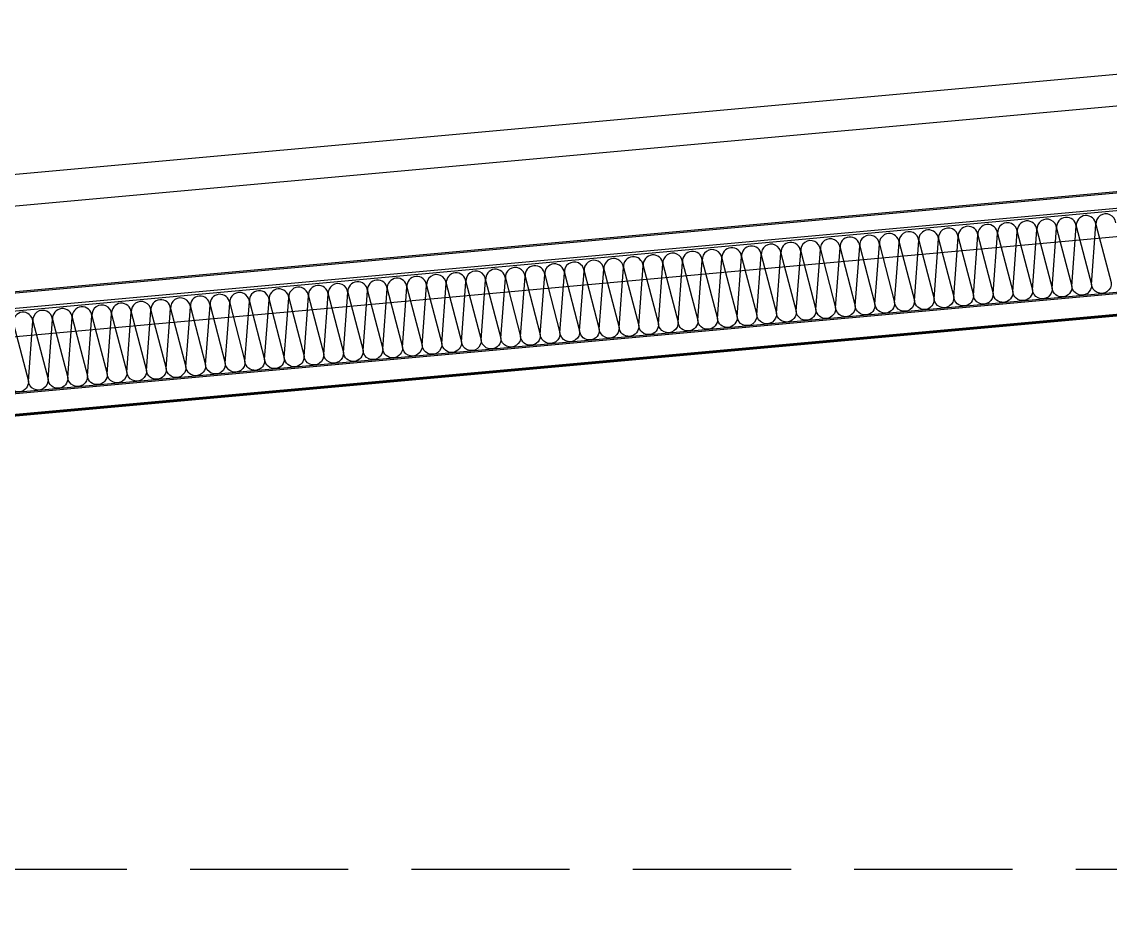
# Model space of a CAD drawing. Extents: x 220580 to 2027826, y -309201 to 71987.
# Drawn here: x 343544 to 344232, y -153209 to -152643 of the extents above; entities that cross this region are included whole.
import ezdxf
from ezdxf.xclip import XClip

# ---------------------------------------------------------------- set-up
doc = ezdxf.new("R2010")
doc.units = 0
doc.linetypes.add('DASH', pattern=[0.35, 0.25, -0.1])
doc.linetypes.add('ZN-DOT', pattern=[0.25, 0, -0.25])
for name, color, linetype in [('!ZN6-层高线-8', 8, 'ZN-DOT'), ('AS-COLN', 6, 'Continuous'), ('BWM', 8, 'Continuous'), ('SEAMLOK75 - SHEET', 6, 'Continuous')]:
    doc.layers.add(name, color=color, linetype=linetype)

# ---------------------------------------------------------------- blocks, each defined once
blk = doc.blocks.new('20250829153746')
at = {"color": 1, "ltscale": 50}
for p, q in [((254.17, 12651.27), (-4312.83, 12236.09)), ((254.17, 12649.77), (-4312.82, 12234.58))]:
    blk.add_line(p, q, dxfattribs=at)
at = {"color": 4, "ltscale": 50}
for p, q in [((-4287.32, 12185.59), (254.14, 12598.45)), ((-4287.32, 12184.79), (254.14, 12597.65)), ((-4287.18, 12171.35), (254.13, 12584.19)), ((-4287.17, 12170.54), (254.13, 12583.39))]:
    blk.add_line(p, q, dxfattribs=at)
at = {"color": 2, "ltscale": 50}
blk.add_line((-4287.18, 12171.65), (254.13, 12584.49), dxfattribs=at)
at = {"layer": 'AS-COLN'}
blk.add_line((-4396.88, 12210.78), (203, 12628.95), dxfattribs=at)
at = {"layer": 'BWM'}
blk.add_lwpolyline([(-111.01, 12609.17, 1), (-123.46, 12608.04), (-113.84, 12571.28, -1), (-126.29, 12570.14), (-123.46, 12608.04, 1), (-135.91, 12606.91), (-126.29, 12570.14, -1), (-138.73, 12569.01), (-135.91, 12606.91, 1), (-148.36, 12605.77), (-138.73, 12569.01, -1), (-151.18, 12567.88), (-148.36, 12605.77, 1), (-160.8, 12604.64), (-151.18, 12567.88, -1), (-163.63, 12566.75), (-160.8, 12604.64, 1), (-173.25, 12603.51), (-163.63, 12566.75, -1), (-176.08, 12565.62), (-173.25, 12603.51, 1), (-185.7, 12602.38), (-176.08, 12565.62, -1), (-188.53, 12564.48), (-185.7, 12602.38, 1), (-198.15, 12601.25), (-188.53, 12564.48, -1), (-200.98, 12563.35), (-198.15, 12601.25, 1), (-210.6, 12600.12), (-200.98, 12563.35, -1), (-213.43, 12562.22), (-210.6, 12600.12, 1), (-223.05, 12598.98), (-213.43, 12562.22, -1), (-225.88, 12561.09), (-223.05, 12598.98, 1), (-235.5, 12597.85), (-225.88, 12561.09, -1), (-238.32, 12559.96), (-235.5, 12597.85, 1), (-247.94, 12596.72), (-238.32, 12559.96, -1), (-250.77, 12558.83), (-247.94, 12596.72, 1), (-260.39, 12595.59), (-250.77, 12558.83, -1), (-263.22, 12557.69), (-260.39, 12595.59, 1), (-272.84, 12594.46), (-263.22, 12557.69, -1), (-275.67, 12556.56), (-272.84, 12594.46, 1), (-285.29, 12593.33), (-275.67, 12556.56, -1), (-288.12, 12555.43), (-285.29, 12593.33, 1), (-297.74, 12592.19), (-288.12, 12555.43, -1), (-300.57, 12554.3), (-297.74, 12592.19, 1), (-310.19, 12591.06), (-300.57, 12554.3, -1), (-313.02, 12553.17), (-310.19, 12591.06, 1), (-322.64, 12589.93), (-313.02, 12553.17, -1), (-325.46, 12552.04), (-322.64, 12589.93, 1), (-335.09, 12588.8), (-325.46, 12552.04, -1), (-337.91, 12550.9), (-335.09, 12588.8, 1), (-347.53, 12587.67), (-337.91, 12550.9, -1), (-350.36, 12549.77), (-347.53, 12587.67, 1), (-359.98, 12586.54), (-350.36, 12549.77, -1), (-362.81, 12548.64), (-359.98, 12586.54, 1), (-372.43, 12585.4), (-362.81, 12548.64, -1), (-375.26, 12547.51), (-372.43, 12585.4, 1), (-384.88, 12584.27), (-375.26, 12547.51, -1), (-387.71, 12546.38), (-384.88, 12584.27, 1), (-397.33, 12583.14), (-387.71, 12546.38, -1), (-400.16, 12545.25), (-397.33, 12583.14, 1), (-409.78, 12582.01), (-400.16, 12545.25, -1), (-412.61, 12544.11), (-409.78, 12582.01, 1), (-422.23, 12580.88), (-412.61, 12544.11, -1), (-425.05, 12542.98), (-422.23, 12580.88, 1), (-434.67, 12579.75), (-425.05, 12542.98, -1), (-437.5, 12541.85), (-434.67, 12579.75, 1), (-447.12, 12578.61), (-437.5, 12541.85, -1), (-449.95, 12540.72), (-447.12, 12578.61, 1), (-459.57, 12577.48), (-449.95, 12540.72, -1), (-462.4, 12539.59), (-459.57, 12577.48, 1), (-472.02, 12576.35), (-462.4, 12539.59, -1), (-474.85, 12538.46), (-472.02, 12576.35, 1), (-484.47, 12575.22), (-474.85, 12538.46, -1), (-487.3, 12537.32), (-484.47, 12575.22, 1), (-496.92, 12574.09), (-487.3, 12537.32, -1), (-499.75, 12536.19), (-496.92, 12574.09, 1), (-509.37, 12572.96), (-499.75, 12536.19, -1), (-512.19, 12535.06), (-509.37, 12572.96, 1), (-521.82, 12571.82), (-512.19, 12535.06, -1), (-524.64, 12533.93), (-521.82, 12571.82, 1), (-534.26, 12570.69), (-524.64, 12533.93, -1), (-537.09, 12532.8), (-534.26, 12570.69, 1), (-546.71, 12569.56), (-537.09, 12532.8, -1), (-549.54, 12531.67), (-546.71, 12569.56, 1), (-559.16, 12568.43), (-549.54, 12531.67, -1), (-561.99, 12530.53), (-559.16, 12568.43, 1), (-571.61, 12567.3), (-561.99, 12530.53, -1), (-574.44, 12529.4), (-571.61, 12567.3, 1), (-584.06, 12566.17), (-574.44, 12529.4, -1), (-586.89, 12528.27), (-584.06, 12566.17, 1), (-596.51, 12565.03), (-586.89, 12528.27, -1), (-599.34, 12527.14), (-596.51, 12565.03, 1), (-608.96, 12563.9), (-599.34, 12527.14, -1), (-611.78, 12526.01), (-608.96, 12563.9, 1), (-621.4, 12562.77), (-611.78, 12526.01, -1), (-624.23, 12524.88), (-621.4, 12562.77, 1), (-633.85, 12561.64), (-624.23, 12524.88, -1), (-636.68, 12523.74), (-633.85, 12561.64, 1), (-646.3, 12560.51), (-636.68, 12523.74, -1), (-649.13, 12522.61), (-646.3, 12560.51, 1), (-658.75, 12559.37), (-649.13, 12522.61, -1), (-661.58, 12521.48), (-658.75, 12559.37, 1), (-671.2, 12558.24), (-661.58, 12521.48, -1), (-674.03, 12520.35), (-671.2, 12558.24, 1), (-683.65, 12557.11), (-674.03, 12520.35, -1), (-686.48, 12519.22), (-683.65, 12557.11, 1), (-696.1, 12555.98), (-686.48, 12519.22, -1), (-698.92, 12518.09), (-696.1, 12555.98, 1), (-708.55, 12554.85), (-698.92, 12518.09, -1), (-711.37, 12516.95), (-708.55, 12554.85, 1), (-720.99, 12553.72), (-711.37, 12516.95, -1), (-723.82, 12515.82), (-720.99, 12553.72, 1), (-733.44, 12552.58), (-723.82, 12515.82, -1), (-736.27, 12514.69), (-733.44, 12552.58, 1), (-745.89, 12551.45), (-736.27, 12514.69, -1), (-748.72, 12513.56), (-745.89, 12551.45, 1), (-758.34, 12550.32), (-748.72, 12513.56, -1), (-761.17, 12512.43), (-758.34, 12550.32, 1), (-770.79, 12549.19), (-761.17, 12512.43, -1), (-773.62, 12511.3), (-770.79, 12549.19, 1), (-783.24, 12548.06), (-773.62, 12511.3, -1), (-786.07, 12510.16), (-783.24, 12548.06, 1), (-795.69, 12546.93), (-786.07, 12510.16, -1), (-798.51, 12509.03), (-795.69, 12546.93, 1), (-808.13, 12545.79), (-798.51, 12509.03, -1), (-810.96, 12507.9)], format="xyb", dxfattribs=at)
at = {"layer": 'SEAMLOK75 - SHEET'}
for p, q in [((-4488.53, 12305.14, 0), (254.23, 12736.3, 0)), ((-4486.72, 12285.22, 0), (254.22, 12716.21, 0)), ((254.18, 12661.99, 0), (-4481.83, 12231.44, 0)), ((254.18, 12660.98, 0), (-4481.74, 12230.45, 0))]:
    blk.add_line(p, q, dxfattribs=at)

msp = doc.modelspace()

# ---------------------------------------------------------------- block references
at = {"ltscale": 30}
ref = msp.add_blockref('20250829153746', (344346.69, -165379.35), dxfattribs=at)
XClip(ref).set_block_clipping_path([(-6706.9425857681, -2293.6337352093), (3746.9317506557, 16818.2785192617)])

# ---------------------------------------------------------------- next in the draw order: linework, layer by layer
at = {"layer": '!ZN6-层高线-8', "linetype": 'DASH', "ltscale": 400}
msp.add_line((351450.39, -153179.35), (339706.62, -153179.35), dxfattribs=at)

doc.saveas('drawing.dxf')
